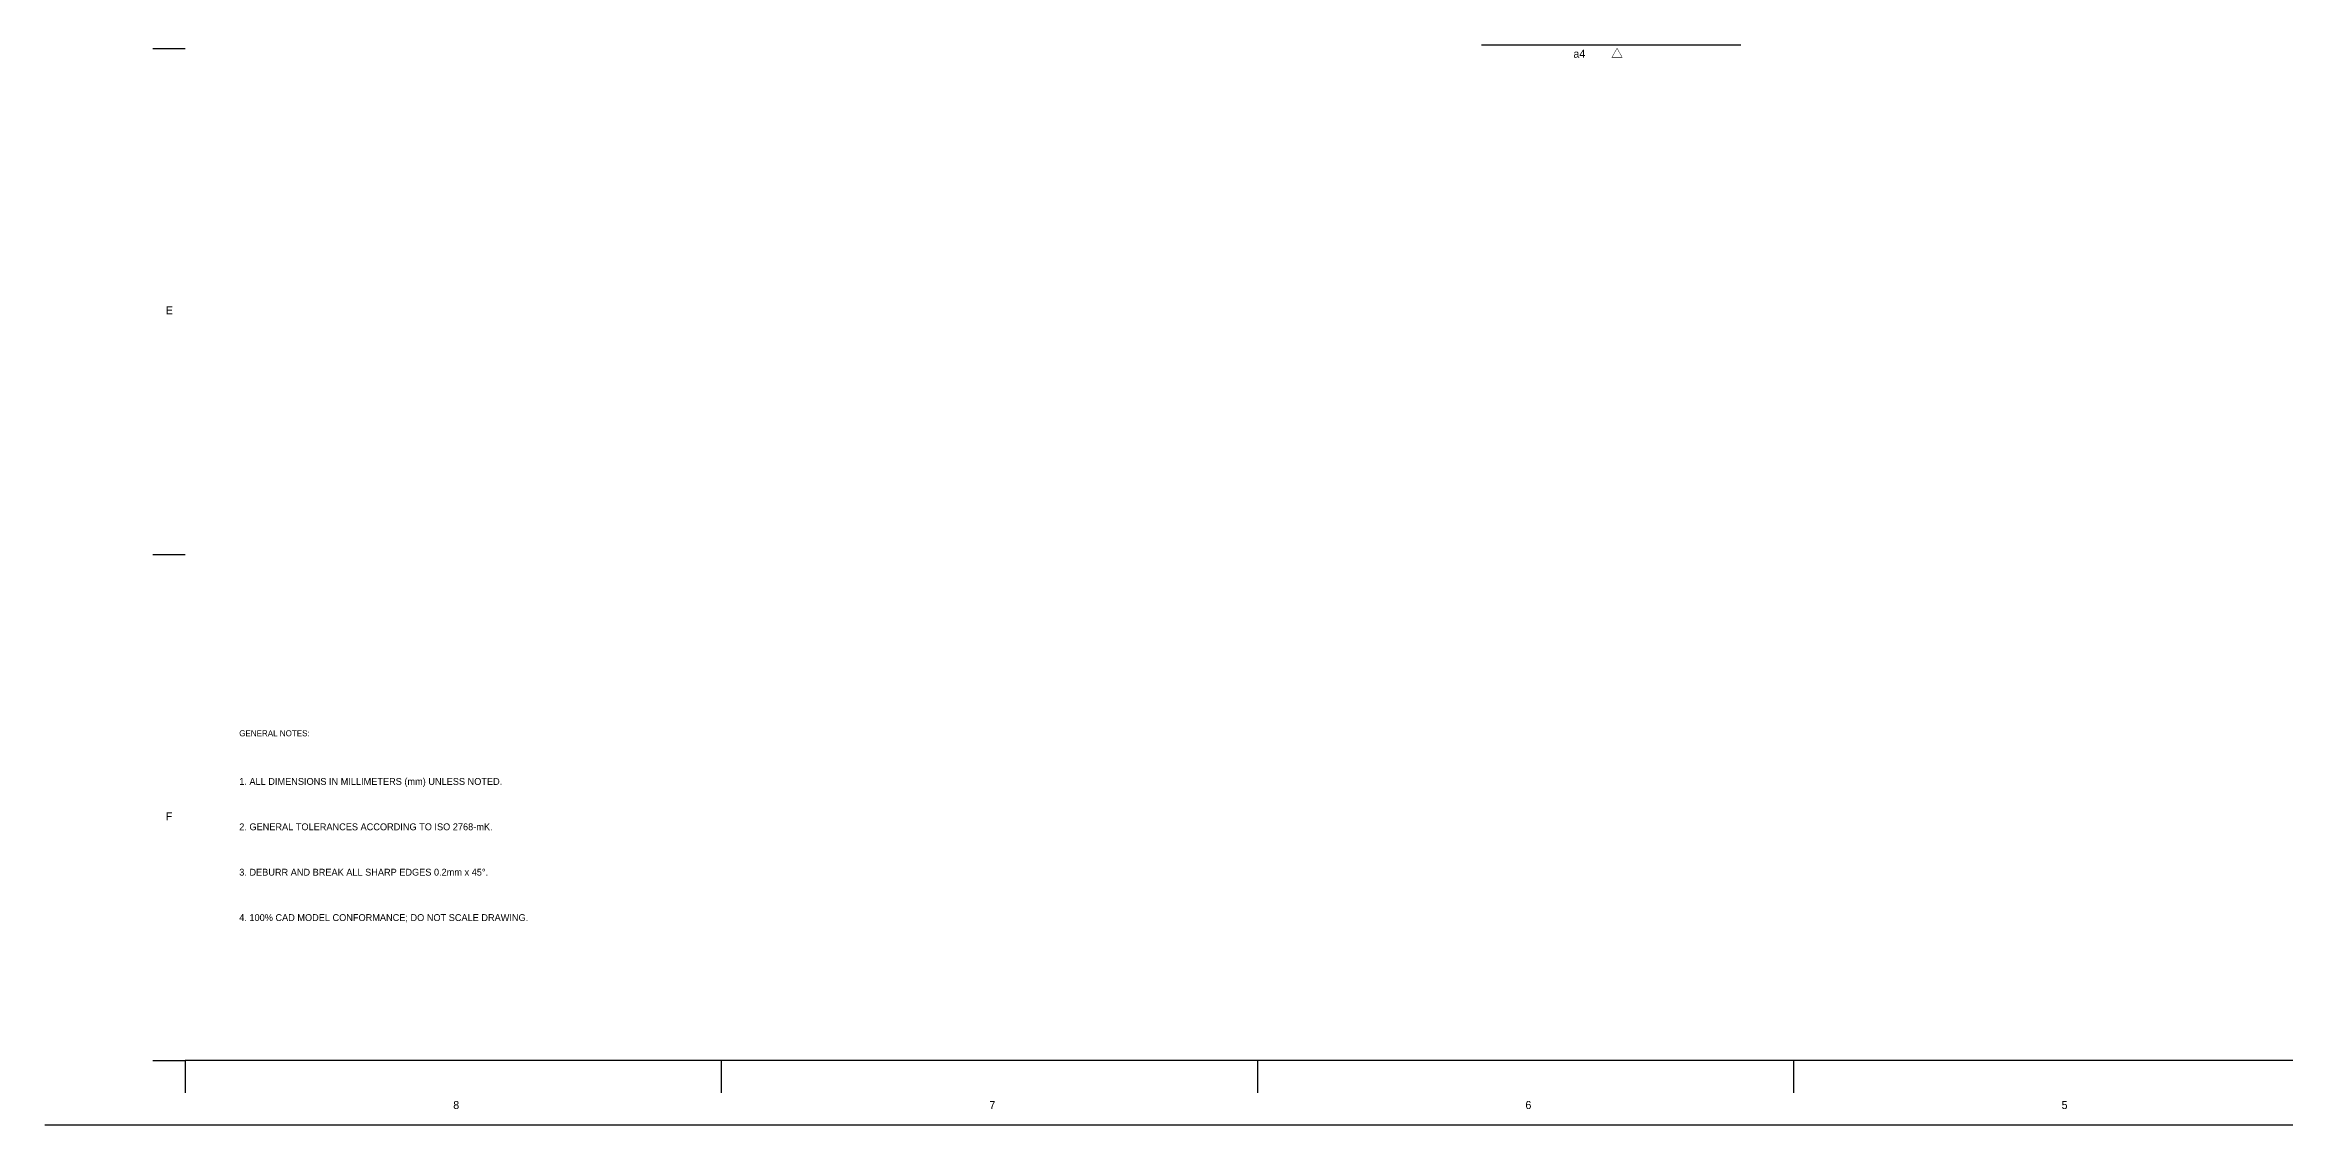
# Model space of a CAD drawing. Header units: metres. Extents: x 0 to 1587, y -826 to 297.
# Drawn here: x 8 to 791, y -818 to -440 of the extents above; entities that cross this region are included whole.
import ezdxf

# ---------------------------------------------------------------- set-up
doc = ezdxf.new("R2010")
doc.units = ezdxf.units.M
for name, color, linetype in [('ANNOTATIONS', 3, 'CONTINUOUS'), ('BORDER', 7, 'CONTINUOUS'), ('DIMENSIONS', 2, 'CONTINUOUS'), ('TITLE_BLOCK', 7, 'CONTINUOUS')]:
    doc.layers.add(name, color=color, linetype=linetype)

msp = doc.modelspace()

# ---------------------------------------------------------------- linework, layer by layer
at = {"layer": 'BORDER'}
for p, q in [((45.35, -441.26), (56.69, -441.26)), ((45.35, -618.29), (56.69, -618.29)), ((45.35, -795.28), (56.69, -795.28)), ((1557.17, -795.28), (56.69, -795.28)), ((56.69, -795.28), (56.69, -806.62)), ((244.23, -795.28), (244.23, -806.62)), ((431.81, -795.28), (431.81, -806.62)), ((619.39, -795.28), (619.39, -806.62)), ((1579.84, -817.96), (7.56, -817.96))]:
    msp.add_line(p, q, dxfattribs=at)
at = {"layer": 'DIMENSIONS'}
msp.add_line((510.24, -440.01), (600.95, -440.01), dxfattribs=at)

# ---------------------------------------------------------------- texts
at = {"layer": 'ANNOTATIONS'}
for s, p in [('1. ALL DIMENSIONS IN MILLIMETERS (mm) UNLESS NOTED.', (75.59, -698.91)), ('2. GENERAL TOLERANCES ACCORDING TO ISO 2768-mK.', (75.59, -714.78)), ('3. DEBURR AND BREAK ALL SHARP EDGES 0.2mm x 45°.', (75.59, -730.65)), ('4. 100% CAD MODEL CONFORMANCE; DO NOT SCALE DRAWING.', (75.59, -746.53))]:
    msp.add_text(s, height=2.4, dxfattribs=at).set_placement(p)
at = {"layer": 'BORDER'}
for s, p in [('E', (49.89, -534.31)), ('F', (49.89, -711.3)), ('8', (150.46, -812.29)), ('7', (338.04, -812.29)), ('6', (525.58, -812.29)), ('5', (713.16, -812.29))]:
    msp.add_text(s, height=2.8, dxfattribs=at).set_placement(p)
at = {"layer": 'DIMENSIONS'}
msp.add_text('a4', height=2.8, dxfattribs=at).set_placement((542.36, -444.54))
at = {"layer": 'TITLE_BLOCK'}
for s, height, p in [('△', 3, (555.59, -444.54)), ('GENERAL NOTES:', 2.1, (75.59, -681.9))]:
    msp.add_text(s, height=height, dxfattribs=at).set_placement(p)

doc.saveas('drawing.dxf')
